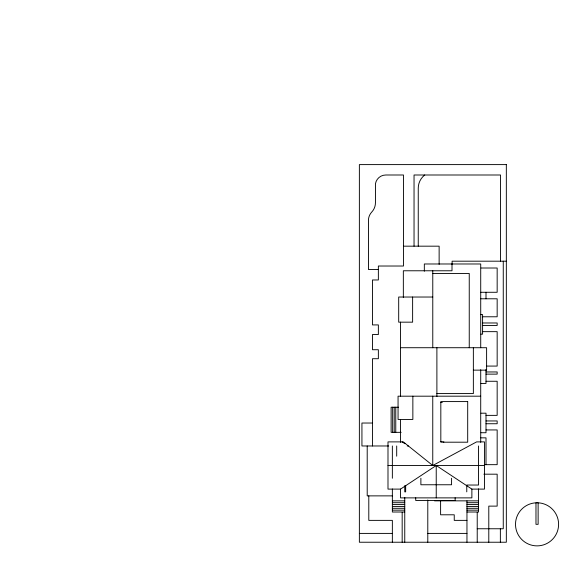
<?xml version="1.0" encoding="UTF-8"?>
<svg xmlns="http://www.w3.org/2000/svg" width="588" height="588" viewBox="0 0 588 588"><rect width="100%" height="100%" fill="white"/><g stroke="black" fill="none" stroke-linecap="round" stroke-linejoin="round"><path stroke-width="0.88" d="M400.546 489.106L436.23 465.498L471.877 489.106L484.461 489.106L484.461 441.889L476.618 441.889L432.761 465.498L403.295 441.889L387.992 441.889L387.992 489.106L400.546 489.106L400.546 497.882L471.877 497.882L471.877 489.106M403.478 246.174L439.133 246.174L439.133 264.372M506.334 261.19L452.106 261.19L452.106 264.6M481.08 268.01L497.161 268.01L497.161 292.28L480.844 292.28M378.363 269.488L368.441 269.488L368.441 219.883A12.495 12.495 0 0 1 371.8 212.003A13.502 13.502 0 0 0 375.438 202.779L375.438 183.868A10.488 10.488 0 0 1 385.809 174.996L403.478 174.996L403.478 266.019L378.363 266.019L378.363 279.969L372.476 279.969L372.476 324.921L378.363 324.921L378.363 334.535L372.476 334.535L372.476 349.728L378.363 349.728L378.363 358.717L372.476 358.717L372.476 445.976M432.775 273.471L469.246 273.471L469.246 347.721M432.775 297.028L398.693 297.028L398.693 322.165L412.622 322.165L412.622 297.028M480.844 298.792L497.161 298.792L497.161 316.778L482.594 316.778M480.933 314.602L482.594 314.602L482.594 334.138L480.933 334.138M482.594 322.974L497.161 322.974L497.161 325.458L482.594 325.458M482.594 331.654L497.161 331.654L497.161 366.074L486.857 366.074M400.553 347.721L486.607 347.721L486.607 370.139L473.325 370.139M486.004 371.961L497.161 371.961L497.161 374.13L486.004 374.13M486.004 381.267L497.161 381.267L497.161 415.371L486.004 415.371M481.035 383.435L486.004 383.435L486.004 369.44M436.891 393.578L473.362 393.578L473.362 347.721M480.712 396.187L398.061 396.187L398.061 419.442L412.857 419.442L412.857 396.187M440.824 402.508L442.286 402.508M398.466 407.219L391.116 407.219L391.116 432.334L401.163 432.334M481.035 413.195L486.004 413.195L486.004 432.731L481.035 432.731M486.004 420.949L497.161 420.949L497.161 423.742L486.004 423.742M372.476 423.029L361.936 423.029L361.936 445.976L388.741 445.976M486.004 429.938L497.161 429.938L497.161 464.667L484.343 464.667M480.844 437.847L486.004 437.847L486.004 464.667M440.824 441.573L442.286 441.573M407.212 445.976L408.388 445.976M387.992 465.498L484.461 465.498M483.865 474.185L497.161 474.185L497.161 506.121L488.79 506.121L488.79 542.232M392.358 495.875L367.206 495.875L367.206 445.976M392.358 500.851L404.757 500.851M434.525 500.851L478.551 500.851M392.358 502.711L404.757 502.711M466.96 502.711L478.551 502.711M392.358 504.57L404.757 504.57M466.96 504.57L478.551 504.57M392.358 506.43L404.757 506.43M466.96 506.43L478.551 506.43M392.358 508.297L404.757 508.297M466.96 508.297L478.551 508.297M392.358 510.156L404.757 510.156M466.96 510.156L478.551 510.156M404.757 512.016L392.358 512.016L392.358 488.981M466.96 512.016L478.551 512.016L478.551 488.871M466.96 520.373L454.245 520.373L454.245 514.794L440.603 514.794L440.603 500.851M477.221 528.759L503.262 528.759L503.262 261.19M359.371 533.404L392.358 533.404M427.792 533.404L466.96 533.404M402.111 441.889L404.904 443.705M538.13 502.85L538.13 524.327L535.977 524.327L535.977 502.85M500.542 261.19L500.542 174.996L414.04 174.996L414.04 246.174M500.366 528.759L500.366 542.232M486.004 292.28L486.004 298.792M480.719 347.721L480.719 263.983L424.33 263.983L424.33 271.215M480.719 369.756L480.712 442.352M478.551 445.976L478.551 485.034L466.769 485.034L466.769 491.862M477.221 512.31L477.221 542.232M466.96 500.851L466.96 542.232M455.141 497.771L455.141 500.462L415.716 500.462L415.716 497.771M452.003 263.983L452.003 270.774L403.346 270.774L403.346 297.359M451.577 478.257L451.577 484.762L420.883 484.762L420.883 478.257M443.756 441.573L443.756 442.198M436.891 347.721L436.891 396.555M436.23 465.498L436.23 497.882M432.775 270.774L432.775 347.721M432.761 396.187L432.761 465.498M427.792 499.991L427.792 542.232M418.252 246.174L418.252 188.197A16.648 16.648 0 0 1 424.749 174.996M404.757 497.36L404.757 542.232M402.17 512.302L402.17 542.232M400.553 322.151L400.553 396.378M400.546 419.442L400.546 442.316M396.694 445.976L396.694 456.185M395.768 407.219L395.768 432.334M394.217 407.219L394.217 432.334M392.666 407.219L392.666 432.334M392.358 445.976L392.358 478.257M392.358 542.232L392.358 520.373L368.794 520.373L368.794 495.875M537.05 502.784L534.242 502.968A21.55 21.55 0 0 0 518.881 535.911A21.55 21.55 0 0 0 555.226 535.911A21.55 21.55 0 0 0 539.865 502.968L537.05 502.784M506.334 164.603L359.371 164.603L359.371 542.232L506.334 542.232L506.334 164.603M467.695 401.582L440.824 401.582L440.824 442.198L467.695 442.198L467.695 401.582M405.661 485.725L404.757 485.725L404.757 491.862L405.661 491.862L405.661 485.725"/></g></svg>
